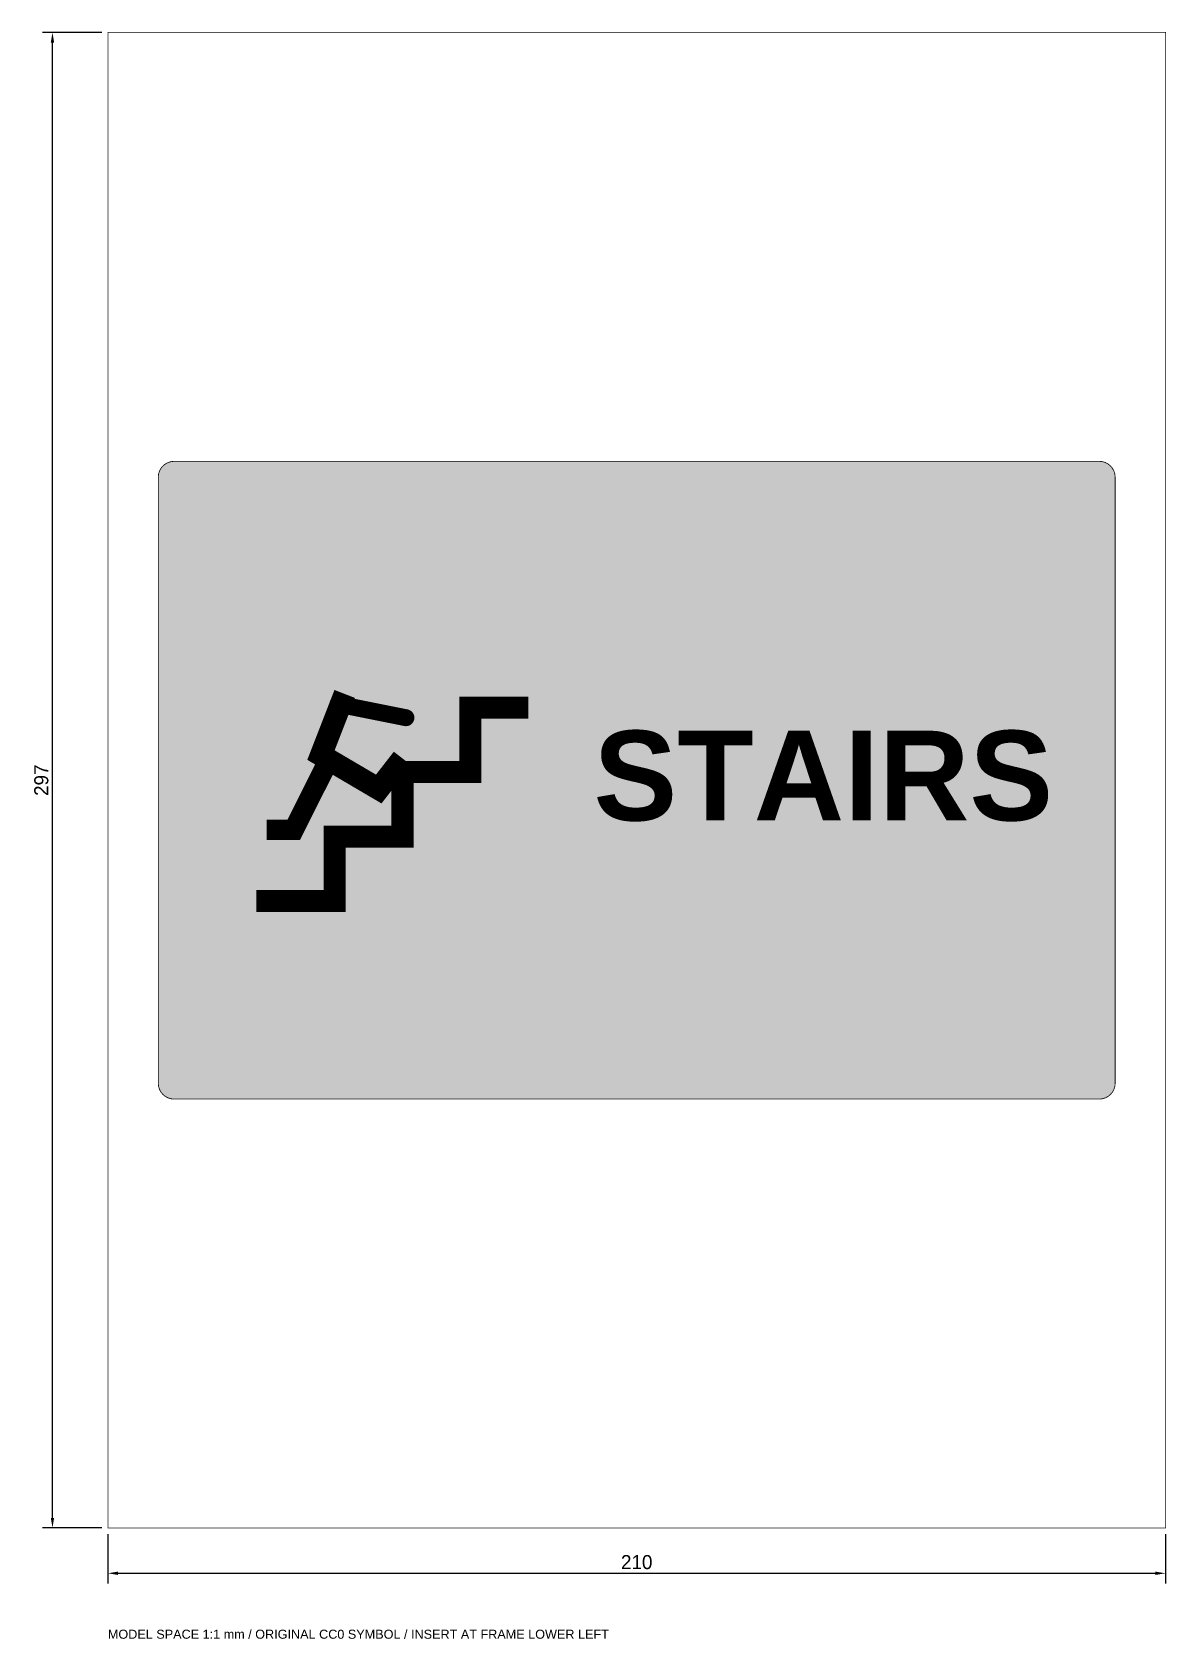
# Model space of a CAD drawing. Header units: millimetres. Extents: x -15 to 210, y -22 to 297.
import ezdxf
from ezdxf.enums import TextEntityAlignment as Align

# ---------------------------------------------------------------- set-up
doc = ezdxf.new("R2010")
doc.units = ezdxf.units.MM
for name, color, linetype, lineweight, true_color in [('A-ANNO-DIMS', 7, 'Continuous', 13, 0x516c7c), ('A-ANNO-TEXT', 7, 'Continuous', 18, 0x203446), ('A-SIGN', 7, 'Continuous', 25, 0x20252b), ('A-SIGN-FRAME', 7, 'Continuous', 13, 0xb4c0c7), ('A-SIGN-PICTOGRAM', 7, 'Continuous', 18, 0x111111)]:
    doc.layers.add(name, color=color, linetype=linetype, lineweight=lineweight, true_color=true_color)
doc.styles.add('SIGN_BOLD', font='arialbd.ttf')
doc.styles.add('SIGN_REGULAR', font='arial.ttf')
doc.dimstyles.get("Standard").update_dxf_attribs({"dimtxt": 2.5, "dimasz": 2.5, "dimexe": 1.25, "dimexo": 0.625, "dimtad": 1, "dimcen": 2.5, "dimazin": 3, "dimtfac": 1, "dimtmove": 0, "dimatfit": 3})

# ---------------------------------------------------------------- blocks, each defined once
blk = doc.blocks.new('105_SYMBOL_103_WAYFINDING_STAIRS')
at = {"layer": 'A-SIGN-PICTOGRAM', "true_color": 0xffffff}
for points in [[(196.83, 211.83), (197.45, 211.77), (198.05, 211.59), (198.59, 211.3), (199.07, 210.91), (199.47, 210.43), (199.76, 209.88), (199.94, 209.28), (200, 208.67), (200, 88.33), (199.94, 87.72), (199.76, 87.12), (199.47, 86.57), (199.07, 86.09), (198.59, 85.7), (198.05, 85.41), (197.45, 85.23), (196.83, 85.17), (13.17, 85.17), (12.55, 85.23), (11.95, 85.41), (11.41, 85.7), (10.93, 86.09), (10.53, 86.57), (10.24, 87.12), (10.06, 87.72), (10, 88.33), (10, 208.67), (10.06, 209.28), (10.24, 209.88), (10.53, 210.43), (10.93, 210.91), (11.41, 211.3), (11.95, 211.59), (12.55, 211.77), (13.17, 211.83)], [(53.78, 173.05), (53.77, 173.36), (53.74, 173.67), (53.69, 173.97), (53.62, 174.27), (53.53, 174.57), (53.42, 174.86), (53.29, 175.14), (53.14, 175.41), (52.98, 175.67), (52.8, 175.93), (52.6, 176.16), (52.39, 176.39), (52.17, 176.6), (51.93, 176.8), (51.68, 176.98), (51.42, 177.14), (51.14, 177.29), (50.86, 177.41), (50.57, 177.52), (50.28, 177.61), (49.98, 177.68), (49.67, 177.73), (49.36, 177.76), (49.05, 177.77), (48.75, 177.76), (48.44, 177.73), (48.13, 177.68), (47.83, 177.61), (47.54, 177.52), (47.25, 177.41), (46.97, 177.29), (46.69, 177.14), (46.43, 176.98), (46.18, 176.8), (45.94, 176.6), (45.72, 176.39), (45.5, 176.16), (45.31, 175.93), (45.13, 175.67), (44.97, 175.41), (44.82, 175.14), (44.69, 174.86), (44.58, 174.57), (44.49, 174.27), (44.42, 173.97), (44.37, 173.67), (44.34, 173.36), (44.33, 173.05), (44.34, 172.74), (44.37, 172.43), (44.42, 172.13), (44.49, 171.83), (44.58, 171.53), (44.69, 171.24), (44.82, 170.96), (44.97, 170.69), (45.13, 170.43), (45.31, 170.18), (45.5, 169.94), (45.72, 169.71), (45.94, 169.5), (46.18, 169.31), (46.43, 169.13), (46.69, 168.96), (46.97, 168.82), (47.25, 168.69), (47.54, 168.58), (47.83, 168.49), (48.13, 168.42), (48.44, 168.37), (48.75, 168.34), (49.05, 168.33), (49.36, 168.34), (49.67, 168.37), (49.98, 168.42), (50.28, 168.49), (50.57, 168.58), (50.86, 168.69), (51.14, 168.82), (51.42, 168.96), (51.68, 169.13), (51.93, 169.31), (52.17, 169.5), (52.39, 169.71), (52.6, 169.94), (52.8, 170.18), (52.98, 170.43), (53.14, 170.69), (53.29, 170.96), (53.42, 171.24), (53.53, 171.53), (53.62, 171.83), (53.69, 172.13), (53.74, 172.43), (53.77, 172.74)], [(49.22, 165.63), (49.18, 166.06), (49.06, 166.47), (48.85, 166.85), (48.58, 167.18), (48.25, 167.45), (47.87, 167.66), (47.46, 167.78), (47.03, 167.82), (46.6, 167.78), (46.19, 167.66), (45.81, 167.45), (45.48, 167.18), (45.21, 166.85), (45.01, 166.47), (44.88, 166.06), (44.84, 165.63), (44.88, 165.2), (45.01, 164.79), (45.21, 164.41), (45.48, 164.08), (45.81, 163.81), (46.19, 163.61), (46.6, 163.48), (47.03, 163.44), (47.46, 163.48), (47.87, 163.61), (48.25, 163.81), (48.58, 164.08), (48.85, 164.41), (49.06, 164.79), (49.18, 165.2)], [(47.37, 163.61), (47.34, 163.94), (47.24, 164.25), (47.08, 164.54), (46.87, 164.8), (46.62, 165.01), (46.33, 165.17), (46.01, 165.26), (45.68, 165.29), (45.35, 165.26), (45.04, 165.17), (44.75, 165.01), (44.49, 164.8), (44.28, 164.54), (44.12, 164.25), (44.03, 163.94), (44, 163.61), (44.03, 163.28), (44.12, 162.96), (44.28, 162.67), (44.49, 162.42), (44.75, 162.21), (45.04, 162.05), (45.35, 161.95), (45.68, 161.92), (46.01, 161.95), (46.33, 162.05), (46.62, 162.21), (46.87, 162.42), (47.08, 162.67), (47.24, 162.96), (47.34, 163.28)], [(74.18, 162.93), (74.14, 163.36), (74.01, 163.77), (73.81, 164.15), (73.54, 164.48), (73.21, 164.76), (72.83, 164.96), (72.42, 165.08), (71.99, 165.13), (71.56, 165.08), (71.15, 164.96), (70.77, 164.76), (70.44, 164.48), (70.16, 164.15), (69.96, 163.77), (69.84, 163.36), (69.8, 162.93), (69.84, 162.51), (69.96, 162.09), (70.16, 161.72), (70.44, 161.38), (70.77, 161.11), (71.15, 160.91), (71.56, 160.78), (71.99, 160.74), (72.42, 160.78), (72.83, 160.91), (73.21, 161.11), (73.54, 161.38), (73.81, 161.72), (74.01, 162.09), (74.14, 162.51)], [(85.65, 162.93), (85.6, 163.36), (85.48, 163.77), (85.28, 164.15), (85, 164.48), (84.67, 164.76), (84.29, 164.96), (83.88, 165.08), (83.45, 165.13), (83.03, 165.08), (82.62, 164.96), (82.24, 164.76), (81.9, 164.48), (81.63, 164.15), (81.43, 163.77), (81.3, 163.36), (81.26, 162.93), (81.3, 162.51), (81.43, 162.09), (81.63, 161.72), (81.9, 161.38), (82.24, 161.11), (82.62, 160.91), (83.03, 160.78), (83.45, 160.74), (83.88, 160.78), (84.29, 160.91), (84.67, 161.11), (85, 161.38), (85.28, 161.72), (85.48, 162.09), (85.6, 162.51)], [(60.86, 160.91), (60.83, 161.24), (60.73, 161.56), (60.57, 161.85), (60.36, 162.1), (60.11, 162.31), (59.82, 162.47), (59.5, 162.56), (59.17, 162.6), (58.84, 162.56), (58.53, 162.47), (58.24, 162.31), (57.98, 162.1), (57.77, 161.85), (57.61, 161.56), (57.52, 161.24), (57.49, 160.91), (57.52, 160.58), (57.61, 160.26), (57.77, 159.97), (57.98, 159.72), (58.24, 159.51), (58.53, 159.35), (58.84, 159.26), (59.17, 159.22), (59.5, 159.26), (59.82, 159.35), (60.11, 159.51), (60.36, 159.72), (60.57, 159.97), (60.73, 160.26), (60.83, 160.58)], [(44.5, 153.49), (44.46, 153.92), (44.33, 154.33), (44.13, 154.71), (43.86, 155.04), (43.53, 155.31), (43.15, 155.52), (42.74, 155.64), (42.31, 155.68), (41.88, 155.64), (41.47, 155.52), (41.09, 155.31), (40.76, 155.04), (40.49, 154.71), (40.28, 154.33), (40.16, 153.92), (40.12, 153.49), (40.16, 153.06), (40.28, 152.65), (40.49, 152.27), (40.76, 151.94), (41.09, 151.67), (41.47, 151.47), (41.88, 151.34), (42.31, 151.3), (42.74, 151.34), (43.15, 151.47), (43.53, 151.67), (43.86, 151.94), (44.13, 152.27), (44.33, 152.65), (44.46, 153.06)], [(46.36, 153.49), (46.32, 153.89), (46.2, 154.27), (46.02, 154.61), (45.76, 154.92), (45.46, 155.17), (45.11, 155.36), (44.73, 155.48), (44.33, 155.51), (43.94, 155.48), (43.56, 155.36), (43.21, 155.17), (42.9, 154.92), (42.65, 154.61), (42.46, 154.27), (42.35, 153.89), (42.31, 153.49), (42.35, 153.1), (42.46, 152.72), (42.65, 152.37), (42.9, 152.06), (43.21, 151.81), (43.56, 151.62), (43.94, 151.51), (44.33, 151.47), (44.73, 151.51), (45.11, 151.62), (45.46, 151.81), (45.76, 152.06), (46.02, 152.37), (46.2, 152.72), (46.32, 153.1)], [(60.69, 152.82), (60.65, 153.24), (60.52, 153.66), (60.32, 154.03), (60.05, 154.37), (59.72, 154.64), (59.34, 154.84), (58.93, 154.97), (58.5, 155.01), (58.07, 154.97), (57.66, 154.84), (57.28, 154.64), (56.95, 154.37), (56.67, 154.03), (56.47, 153.66), (56.35, 153.24), (56.31, 152.82), (56.35, 152.39), (56.47, 151.98), (56.67, 151.6), (56.95, 151.27), (57.28, 150.99), (57.66, 150.79), (58.07, 150.67), (58.5, 150.62), (58.93, 150.67), (59.34, 150.79), (59.72, 150.99), (60.05, 151.27), (60.32, 151.6), (60.52, 151.98), (60.65, 152.39)], [(60.69, 150.12), (60.65, 150.55), (60.52, 150.96), (60.32, 151.34), (60.05, 151.67), (59.72, 151.94), (59.34, 152.14), (58.93, 152.27), (58.5, 152.31), (58.07, 152.27), (57.66, 152.14), (57.28, 151.94), (56.95, 151.67), (56.67, 151.34), (56.47, 150.96), (56.35, 150.55), (56.31, 150.12), (56.35, 149.69), (56.47, 149.28), (56.67, 148.9), (56.95, 148.57), (57.28, 148.3), (57.66, 148.09), (58.07, 147.97), (58.5, 147.93), (58.93, 147.97), (59.34, 148.09), (59.72, 148.3), (60.05, 148.57), (60.32, 148.9), (60.52, 149.28), (60.65, 149.69)], [(74.18, 150.12), (74.14, 150.55), (74.01, 150.96), (73.81, 151.34), (73.54, 151.67), (73.21, 151.94), (72.83, 152.14), (72.42, 152.27), (71.99, 152.31), (71.56, 152.27), (71.15, 152.14), (70.77, 151.94), (70.44, 151.67), (70.16, 151.34), (69.96, 150.96), (69.84, 150.55), (69.8, 150.12), (69.84, 149.69), (69.96, 149.28), (70.16, 148.9), (70.44, 148.57), (70.77, 148.3), (71.15, 148.09), (71.56, 147.97), (71.99, 147.93), (72.42, 147.97), (72.83, 148.09), (73.21, 148.3), (73.54, 148.57), (73.81, 148.9), (74.01, 149.28), (74.14, 149.69)], [(55.97, 146.75), (55.93, 147.17), (55.8, 147.58), (55.6, 147.96), (55.33, 148.3), (54.99, 148.57), (54.61, 148.77), (54.2, 148.9), (53.78, 148.94), (53.35, 148.9), (52.94, 148.77), (52.56, 148.57), (52.23, 148.3), (51.95, 147.96), (51.75, 147.58), (51.63, 147.17), (51.58, 146.75), (51.63, 146.32), (51.75, 145.91), (51.95, 145.53), (52.23, 145.2), (52.56, 144.92), (52.94, 144.72), (53.35, 144.6), (53.78, 144.55), (54.2, 144.6), (54.61, 144.72), (54.99, 144.92), (55.33, 145.2), (55.6, 145.53), (55.8, 145.91), (55.93, 146.32)], [(33.54, 138.65), (33.5, 139.05), (33.39, 139.43), (33.2, 139.78), (32.95, 140.08), (32.64, 140.33), (32.29, 140.52), (31.91, 140.64), (31.52, 140.68), (31.12, 140.64), (30.74, 140.52), (30.39, 140.33), (30.09, 140.08), (29.84, 139.78), (29.65, 139.43), (29.53, 139.05), (29.49, 138.65), (29.53, 138.26), (29.65, 137.88), (29.84, 137.53), (30.09, 137.22), (30.39, 136.97), (30.74, 136.78), (31.12, 136.67), (31.52, 136.63), (31.91, 136.67), (32.29, 136.78), (32.64, 136.97), (32.95, 137.22), (33.2, 137.53), (33.39, 137.88), (33.5, 138.26)], [(38.94, 138.65), (38.9, 139.05), (38.78, 139.43), (38.6, 139.78), (38.34, 140.08), (38.04, 140.33), (37.69, 140.52), (37.31, 140.64), (36.91, 140.68), (36.52, 140.64), (36.14, 140.52), (35.79, 140.33), (35.48, 140.08), (35.23, 139.78), (35.04, 139.43), (34.93, 139.05), (34.89, 138.65), (34.93, 138.26), (35.04, 137.88), (35.23, 137.53), (35.48, 137.22), (35.79, 136.97), (36.14, 136.78), (36.52, 136.67), (36.91, 136.63), (37.31, 136.67), (37.69, 136.78), (38.04, 136.97), (38.34, 137.22), (38.6, 137.53), (38.78, 137.88), (38.9, 138.26)], [(47.2, 137.3), (47.16, 137.73), (47.03, 138.14), (46.83, 138.52), (46.56, 138.85), (46.23, 139.13), (45.85, 139.33), (45.44, 139.45), (45.01, 139.49), (44.58, 139.45), (44.17, 139.33), (43.79, 139.13), (43.46, 138.85), (43.18, 138.52), (42.98, 138.14), (42.86, 137.73), (42.82, 137.3), (42.86, 136.88), (42.98, 136.46), (43.18, 136.08), (43.46, 135.75), (43.79, 135.48), (44.17, 135.28), (44.58, 135.15), (45.01, 135.11), (45.44, 135.15), (45.85, 135.28), (46.23, 135.48), (46.56, 135.75), (46.83, 136.08), (47.03, 136.46), (47.16, 136.88)], [(60.69, 137.3), (60.65, 137.73), (60.52, 138.14), (60.32, 138.52), (60.05, 138.85), (59.72, 139.13), (59.34, 139.33), (58.93, 139.45), (58.5, 139.49), (58.07, 139.45), (57.66, 139.33), (57.28, 139.13), (56.95, 138.85), (56.67, 138.52), (56.47, 138.14), (56.35, 137.73), (56.31, 137.3), (56.35, 136.88), (56.47, 136.46), (56.67, 136.08), (56.95, 135.75), (57.28, 135.48), (57.66, 135.28), (58.07, 135.15), (58.5, 135.11), (58.93, 135.15), (59.34, 135.28), (59.72, 135.48), (60.05, 135.75), (60.32, 136.08), (60.52, 136.46), (60.65, 136.88)], [(31.69, 124.49), (31.64, 124.91), (31.52, 125.33), (31.32, 125.71), (31.04, 126.04), (30.71, 126.31), (30.33, 126.51), (29.92, 126.64), (29.49, 126.68), (29.07, 126.64), (28.66, 126.51), (28.28, 126.31), (27.94, 126.04), (27.67, 125.71), (27.47, 125.33), (27.34, 124.91), (27.3, 124.49), (27.34, 124.06), (27.47, 123.65), (27.67, 123.27), (27.94, 122.94), (28.28, 122.66), (28.66, 122.46), (29.07, 122.34), (29.49, 122.3), (29.92, 122.34), (30.33, 122.46), (30.71, 122.66), (31.04, 122.94), (31.32, 123.27), (31.52, 123.65), (31.64, 124.06)], [(47.2, 124.49), (47.16, 124.91), (47.03, 125.33), (46.83, 125.71), (46.56, 126.04), (46.23, 126.31), (45.85, 126.51), (45.44, 126.64), (45.01, 126.68), (44.58, 126.64), (44.17, 126.51), (43.79, 126.31), (43.46, 126.04), (43.18, 125.71), (42.98, 125.33), (42.86, 124.91), (42.82, 124.49), (42.86, 124.06), (42.98, 123.65), (43.18, 123.27), (43.46, 122.94), (43.79, 122.66), (44.17, 122.46), (44.58, 122.34), (45.01, 122.3), (45.44, 122.34), (45.85, 122.46), (46.23, 122.66), (46.56, 122.94), (46.83, 123.27), (47.03, 123.65), (47.16, 124.06)]]:
    blk.add_hatch(color=7, dxfattribs=at).paths.add_polyline_path(points)
at = {"layer": 'A-SIGN-PICTOGRAM', "true_color": 0x0758a8}
blk.add_hatch(color=7, dxfattribs=at).paths.add_polyline_path([(14.18, 207.65), (195.82, 207.65), (195.82, 89.35), (14.18, 89.35)])
at = {"layer": 'A-SIGN', "true_color": 0x38434b, "const_width": 0.158}
blk.add_lwpolyline([(196.83, 85.17), (197.45, 85.23), (198.05, 85.41), (198.59, 85.7), (199.07, 86.09), (199.47, 86.57), (199.76, 87.12), (199.94, 87.72), (200, 88.33), (200, 208.67), (199.94, 209.28), (199.76, 209.88), (199.47, 210.43), (199.07, 210.91), (198.59, 211.3), (198.05, 211.59), (197.45, 211.77), (196.83, 211.83), (13.17, 211.83), (12.55, 211.77), (11.95, 211.59), (11.41, 211.3), (10.93, 210.91), (10.53, 210.43), (10.24, 209.88), (10.06, 209.28), (10, 208.67), (10, 88.33), (10.06, 87.72), (10.24, 87.12), (10.53, 86.57), (10.93, 86.09), (11.41, 85.7), (11.95, 85.41), (12.55, 85.23), (13.17, 85.17)], close=True, dxfattribs=at)
at = {"layer": 'A-SIGN-FRAME', "true_color": 0xb4c0c7, "const_width": 0.13}
blk.add_lwpolyline([(0, 0), (210, 0), (210, 297), (0, 297)], close=True, dxfattribs=at)
at = {"layer": 'A-SIGN-PICTOGRAM', "true_color": 0xffffff}
for points, const_width in [([(47.03, 165.63), (42.31, 153.49), (53.78, 146.75), (58.5, 152.82)], 4.38), ([(29.49, 124.49), (45.01, 124.49), (45.01, 137.3), (58.5, 137.3), (58.5, 150.12), (71.99, 150.12), (71.99, 162.93), (83.45, 162.93)], 4.38), ([(45.68, 163.61), (59.17, 160.91)], 3.37), ([(44.33, 153.49), (36.91, 138.65), (31.52, 138.65)], 4.05)]:
    blk.add_lwpolyline(points, dxfattribs=dict(at, const_width=const_width))
at = {"layer": 'A-ANNO-TEXT', "true_color": 0xffffff, "style": 'SIGN_BOLD'}
blk.add_text('STAIRS', height=17.812, dxfattribs=at).set_placement((142.05, 140.51), align=Align.CENTER)

msp = doc.modelspace()

# ---------------------------------------------------------------- block references
at = {"layer": 'A-SIGN'}
msp.add_blockref('105_SYMBOL_103_WAYFINDING_STAIRS', (0, 0), dxfattribs=at)

# ---------------------------------------------------------------- texts
at = {"layer": 'A-ANNO-TEXT', "true_color": 0x203446, "style": 'SIGN_REGULAR'}
msp.add_text('MODEL SPACE 1:1 mm / ORIGINAL CC0 SYMBOL / INSERT AT FRAME LOWER LEFT', height=1.795, dxfattribs=at).set_placement((0, -22))

# ---------------------------------------------------------------- dimensions: what is measured, and where the dimension line sits
at = {"layer": 'A-ANNO-DIMS'}
msp.add_linear_dim(base=(-11, 0), p1=(0, 0), p2=(0, 297), angle=90, dimstyle='Standard', override={"dimtxt": 2.8, "dimasz": 2, "dimexe": 2, "dimexo": 1.2, "dimgap": 0.8, "dimtad": 1, "dimdec": 0}, dxfattribs=at).render()
msp.add_linear_dim(base=(0, -9), p1=(0, 0), p2=(210, 0), dimstyle='Standard', override={"dimtxt": 2.8, "dimasz": 2, "dimexe": 2, "dimexo": 1.2, "dimgap": 0.8, "dimtad": 1, "dimdec": 0}, dxfattribs=at).render()

doc.saveas('drawing.dxf')
